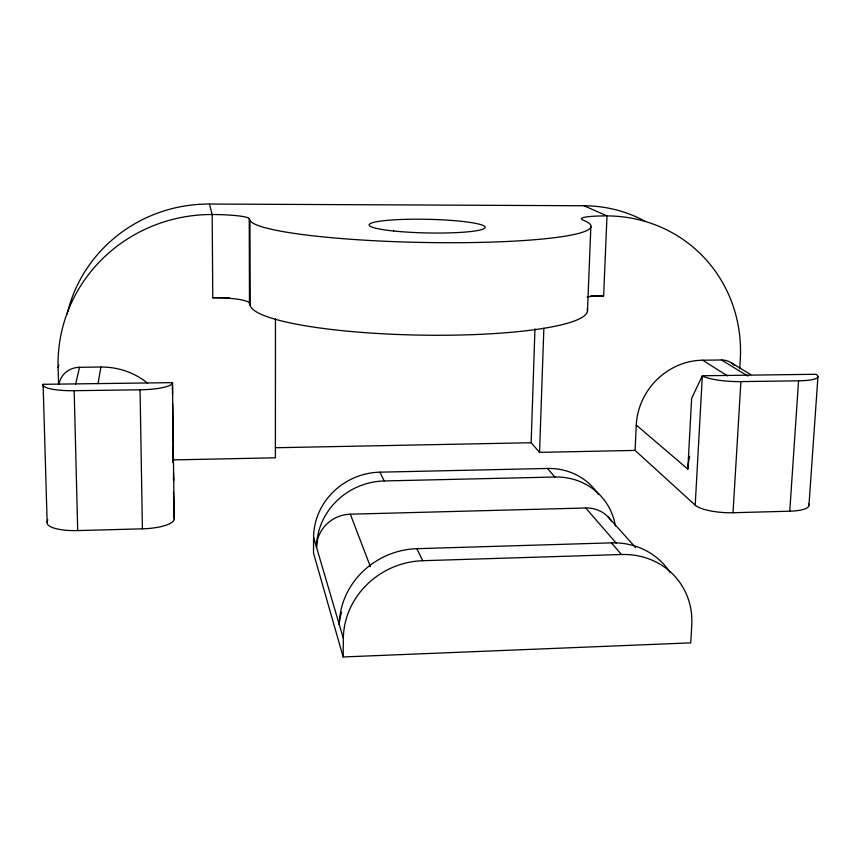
<?xml version="1.0" encoding="UTF-8"?>
<svg xmlns="http://www.w3.org/2000/svg" width="861" height="861" viewBox="0 0 861 861"><rect width="100%" height="100%" fill="white"/><g stroke="black" fill="none" stroke-linecap="round" stroke-linejoin="round"><path stroke-width="1.29" d="M275.466 318.828L275.391 457.804L172.63 459.914L172.695 462.594M598.373 494.418A64.403 60.248 -37.2 0 0 547.488 468.459L379.927 472.172A65.673 62.132 -25.5 0 0 313.587 537.339L313.501 553.096L343.162 656.965L690.759 642.866L691.76 624.903A76.597 70.182 -37.3 0 0 621.448 554.516L611.428 542.85L416.875 548.683A76.661 71.398 -26.8 0 0 339.299 624.655A38.519 35.925 -24.3 0 1 341.666 612.246M343.162 656.965L343.345 638.388L313.587 537.339M808.414 503.696A29.726 7.835 4.5 0 1 789.763 511.197L733.012 512.736A29.715 7.975 4 0 1 695.204 505.159L635.095 450.411L539.556 452.38L531.14 442.737L534.961 328.773M539.556 452.38L543.861 328.224M587.46 311.456L590.85 226.809M587.213 296.862A34.192 5.392 2.2 0 1 603.636 295.904L606.994 215.907L584.016 205.747L209.427 204.035A144.917 140.978 -2.1 0 0 67.093 314.233M635.095 450.411L636.279 425.054A65.178 60.518 -49.1 0 1 702.651 360.199L721.496 359.984A19.663 18.253 -52.1 0 1 734.444 365.462M636.279 425.054L687.831 469.127L691.641 398.385L702.339 375.762L815.808 374.287A30.21 5.79 3.6 0 1 798.556 380.82L740.901 381.606A30.21 5.898 3.2 0 1 702.339 375.762L695.204 505.159M739.739 368.712L740.266 359.78A146.036 138.32 -49.8 0 0 606.994 215.907A34.548 3.821 1.9 0 0 582.38 219.706L585.749 221.32A170.629 19.642 1.2 0 1 445.675 242.716A170.629 19.642 1.2 0 1 249.97 220.319L249.238 218.672A36.162 4.111 0.4 0 0 212.172 214.518A152.935 148.436 -4.1 0 0 58.107 367.529L58.559 384.178M733.012 512.736L740.901 381.606M789.763 511.197L798.556 380.82M808.953 505.256L817.95 376.548M98.036 383.672L100.898 367.044A70.419 67.029 1.1 0 1 147.586 383.167M47.14 522.229L43.115 384.318L172.48 382.639L174.202 518.882A31.588 8.944 -1.8 0 1 142.399 528.826L77.705 530.58A32.029 8.987 -2.4 0 1 47.14 522.229L47.732 519.624M75.574 384.318L79.546 367.292L100.898 367.044M58.107 367.529L58.839 365.053M343.345 638.388A78.383 72.83 -26.9 0 1 422.686 560.715L621.448 554.516M615.389 525.985A65.619 61.26 -37.2 0 0 554.85 477.016L384.167 480.955A66.932 63.219 -25.7 0 0 316.547 547.359A33.622 31.771 -23.1 0 1 350.319 514.189L585.706 507.99A32.696 30.426 -38.9 0 1 611.719 521.529M275.455 447.742L531.14 442.737M43.448 386.976L43.115 384.318A32.6 6.662 -1.4 0 0 74.175 390.7L140.063 389.807A32.148 6.63 -0.9 0 0 172.48 382.639L172.566 394.478M209.427 204.035L212.172 214.518L212.785 297.734L229.413 297.658M590.657 295.969L603.636 295.904M731.592 363.008L750.792 374.589M721.496 359.984L747.865 376.053M702.651 360.199L727.545 375.902M607.823 516.622L635.622 547.596M585.706 507.99L616.39 543.345M547.488 468.459L554.85 477.016M379.927 472.172L384.167 480.955M416.875 548.683L422.686 560.715M350.319 514.189L370.402 566.699M249.238 218.672L249.475 303.233L250.196 305.569A168.81 27.735 1.1 0 0 428.52 335.23A168.81 27.735 1.1 0 0 587.191 308.787M172.674 447.107L173.072 461.776M173.502 477.478L173.599 480.75L173.491 472.775M173.491 492.083L174.202 518.882M74.175 390.7L77.705 530.58M140.063 389.807L142.399 528.826M173.362 462.142L172.63 403.691M249.97 220.319L250.196 305.569M58.925 384.297A21.353 20.384 5.8 0 1 79.546 367.292M212.785 297.734A35.775 5.812 0 0 1 249.475 303.233M687.831 469.127A72.206 66.211 -48.5 0 1 689.683 456.33M584.016 205.747A138.632 131.927 -50.3 0 1 644.566 220.976M611.428 542.85A74.95 68.869 -37.3 0 1 670.116 572.5M393.692 231.006A58.042 6.823 1.2 0 0 484.947 227.939A58.042 6.823 1.2 0 0 402.84 219.426A58.042 6.823 1.2 0 0 393.692 231.006"/></g></svg>
